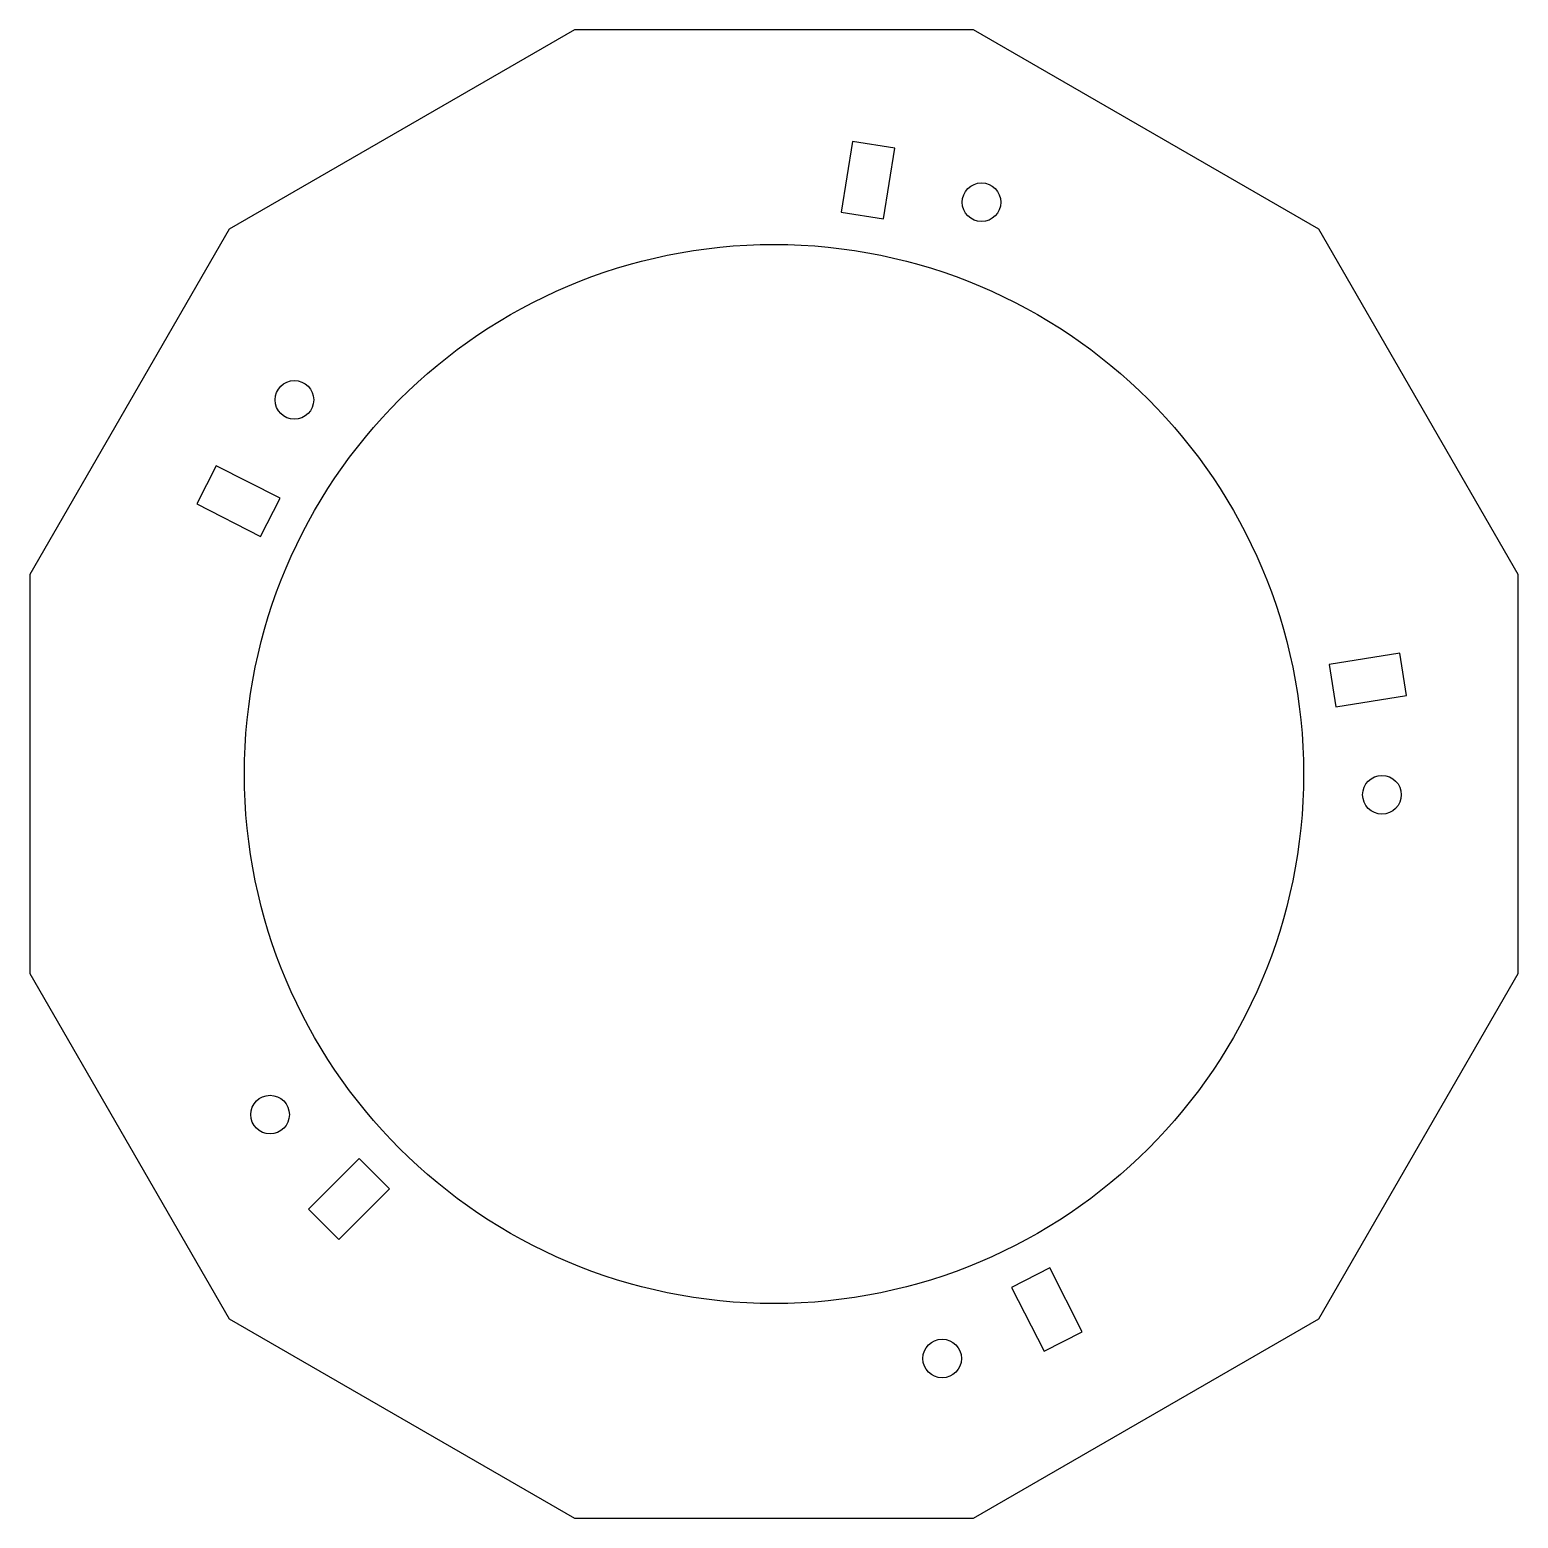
# Model space of a CAD drawing. Header units: millimetres. Extents: x -52 to 52, y -52 to 52.
import ezdxf

# ---------------------------------------------------------------- set-up
doc = ezdxf.new("R2010")
doc.units = ezdxf.units.MM

msp = doc.modelspace()

# ---------------------------------------------------------------- linework, layer by layer
at = {"color": 7, "linetype": 'Continuous', "lineweight": 25}
for p, q in [((-13.93, 52), (-38.07, 38.07)), ((13.93, 52), (-13.93, 52)), ((38.07, 38.07), (13.93, 52)), ((5.48, 44.19), (4.7, 39.25)), ((8.44, 43.72), (5.48, 44.19)), ((7.66, 38.78), (8.44, 43.72)), ((4.7, 39.25), (7.66, 38.78)), ((-38.07, 38.07), (-52, 13.93)), ((52, 13.93), (38.07, 38.07)), ((-38.97, 21.54), (-40.33, 18.87)), ((-34.51, 19.27), (-38.97, 21.54)), ((-40.33, 18.87), (-35.88, 16.6)), ((-35.88, 16.6), (-34.51, 19.27)), ((-52, 13.93), (-52, -13.93)), ((52, -13.93), (52, 13.93)), ((43.72, 8.44), (38.78, 7.66)), ((44.19, 5.48), (43.72, 8.44)), ((38.78, 7.66), (39.25, 4.7)), ((39.25, 4.7), (44.19, 5.48)), ((-52, -13.93), (-38.07, -38.07)), ((38.07, -38.07), (52, -13.93)), ((-28.99, -26.87), (-32.53, -30.41)), ((-26.87, -28.99), (-28.99, -26.87)), ((-30.41, -32.53), (-26.87, -28.99)), ((-32.53, -30.41), (-30.41, -32.53)), ((19.27, -34.51), (16.6, -35.88)), ((21.54, -38.97), (19.27, -34.51)), ((16.6, -35.88), (18.87, -40.33)), ((-38.07, -38.07), (-13.93, -52)), ((13.93, -52), (38.07, -38.07)), ((18.87, -40.33), (21.54, -38.97)), ((-13.93, -52), (13.93, -52))]:
    msp.add_line(p, q, dxfattribs=at)
for centre, radius in [((14.5, 39.95), 1.35), ((0, 0), 37), ((-33.51, 26.14), 1.35), ((42.48, -1.45), 1.35), ((-35.21, -23.8), 1.35), ((11.75, -40.84), 1.35)]:
    msp.add_circle(centre, radius, dxfattribs=at)

doc.saveas('drawing.dxf')
